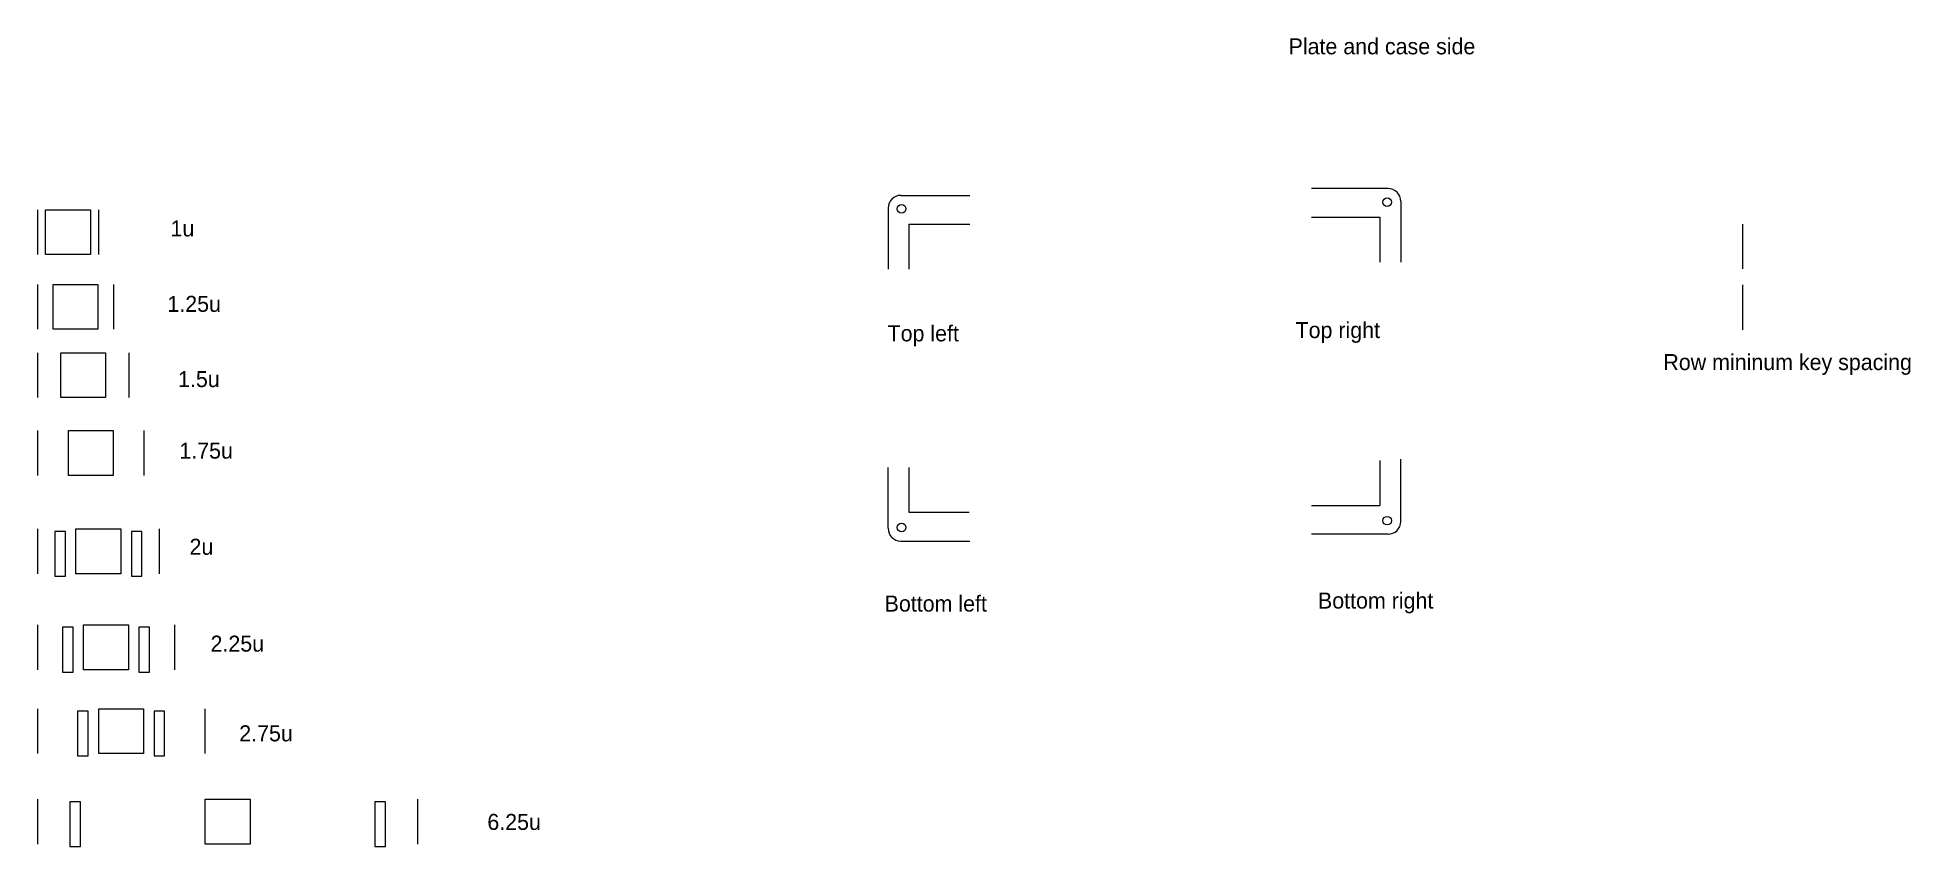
# Model space of a CAD drawing. Header units: millimetres. Extents: x -742 to 1487, y -1115 to 638.
# Drawn here: x 73 to 658, y -197 to 55 of the extents above; entities that cross this region are included whole.
import ezdxf

# ---------------------------------------------------------------- set-up
doc = ezdxf.new("R2010")
doc.units = ezdxf.units.MM
doc.layers.add('Layer_1', color=7, linetype='CONTINUOUS')
doc.layers.add('text', color=4, linetype='CONTINUOUS', plot=False)

msp = doc.modelspace()

# ---------------------------------------------------------------- linework, layer by layer
at = {"layer": 'Layer_1', "linetype": 'ByBlock'}
for p, q in [((342.734, 6.061), (364.234, 6.061)), ((494.942, 8.209), (471.067, 8.209)), ((338.734, 2.061), (338.734, -16.939)), ((498.942, 4.209), (498.942, -14.791)), ((338.734, -97.939), (338.734, -78.939)), ((498.942, -95.791), (498.942, -76.357)), ((342.734, -101.939), (364.234, -101.939)), ((494.942, -99.791), (471.067, -99.791)), ((191.73, -182.615), (191.73, -196.615))]:
    msp.add_line(p, q, dxfattribs=at)
at = {"layer": 'Layer_1', "color": 1, "linetype": 'ByBlock'}
for p, q in [((72.98, 1.599), (72.98, -12.401)), ((91.98, 1.599), (91.98, -12.401)), ((345.234, -2.939), (345.234, -16.939)), ((345.234, -2.939), (364.234, -2.939)), ((471.067, -0.791), (492.442, -0.791)), ((492.442, -0.791), (492.442, -14.842)), ((605.706, -2.908), (605.706, -16.908)), ((605.706, -2.908), (605.706, -16.908)), ((72.98, -21.728), (72.98, -35.728)), ((96.73, -21.728), (96.73, -35.728)), ((605.706, -21.908), (605.706, -35.908)), ((605.706, -21.908), (605.706, -35.908)), ((72.98, -43.118), (72.98, -57.118)), ((101.48, -43.118), (101.48, -57.118)), ((72.98, -67.433), (72.98, -81.433)), ((106.23, -67.433), (106.23, -81.433)), ((345.234, -78.939), (345.234, -92.939)), ((492.442, -76.791), (492.442, -90.791)), ((345.234, -92.939), (364.109, -92.939)), ((471.067, -90.791), (492.442, -90.791)), ((72.98, -98.162), (72.98, -112.162)), ((110.98, -98.162), (110.98, -112.162)), ((72.98, -128.11), (72.98, -142.11)), ((115.73, -128.11), (115.73, -142.11)), ((72.942, -154.309), (72.942, -168.309)), ((125.192, -154.309), (125.192, -168.309)), ((72.98, -182.615), (72.98, -196.615)), ((72.98, -182.615), (72.98, -196.615)), ((191.73, -182.615), (191.73, -196.615))]:
    msp.add_line(p, q, dxfattribs=at)
at = {"layer": 'Layer_1'}
for points in [[(75.48, 1.599), (89.48, 1.599), (89.48, -12.401), (75.48, -12.401), (75.48, 1.599)], [(77.855, -21.728), (91.855, -21.728), (91.855, -35.728), (77.855, -35.728), (77.855, -21.728)], [(80.23, -43.118), (94.23, -43.118), (94.23, -57.118), (80.23, -57.118), (80.23, -43.118)], [(82.605, -67.433), (96.605, -67.433), (96.605, -81.433), (82.605, -81.433), (82.605, -67.433)], [(84.98, -98.162), (98.98, -98.162), (98.98, -112.162), (84.98, -112.162), (84.98, -98.162)], [(87.355, -128.11), (101.355, -128.11), (101.355, -142.11), (87.355, -142.11), (87.355, -128.11)], [(92.067, -154.309), (106.067, -154.309), (106.067, -168.309), (92.067, -168.309), (92.067, -154.309)], [(92.067, -154.309), (106.067, -154.309), (106.067, -168.309), (92.067, -168.309), (92.067, -154.309)], [(125.355, -182.615), (139.355, -182.615), (139.355, -196.615), (125.355, -196.615), (125.355, -182.615)], [(125.355, -182.615), (139.355, -182.615), (139.355, -196.615), (125.355, -196.615), (125.355, -182.615)]]:
    msp.add_lwpolyline(points, dxfattribs=at)
at = {"layer": 'Layer_1', "linetype": 'ByBlock'}
for points in [[(78.38, -98.912), (78.38, -112.912), (81.68, -112.912), (81.68, -98.912)], [(102.28, -98.912), (102.28, -112.912), (105.58, -112.912), (105.58, -98.912)], [(80.755, -128.86), (80.755, -142.86), (84.055, -142.86), (84.055, -128.86)], [(104.655, -128.86), (104.655, -142.86), (107.955, -142.86), (107.955, -128.86)], [(85.467, -155.059), (85.467, -169.059), (88.767, -169.059), (88.767, -155.059)], [(85.467, -155.059), (85.467, -169.059), (88.767, -169.059), (88.767, -155.059)], [(109.367, -155.059), (109.367, -169.059), (112.667, -169.059), (112.667, -155.059)], [(109.367, -155.059), (109.367, -169.059), (112.667, -169.059), (112.667, -155.059)], [(83.055, -183.365), (83.055, -197.365), (86.355, -197.365), (86.355, -183.365)], [(83.055, -183.365), (83.055, -197.365), (86.355, -197.365), (86.355, -183.365)], [(178.355, -183.365), (178.355, -197.365), (181.655, -197.365), (181.655, -183.365)], [(178.355, -183.365), (178.355, -197.365), (181.655, -197.365), (181.655, -183.365)]]:
    msp.add_lwpolyline(points, close=True, dxfattribs=at)
at = {"layer": 'Layer_1'}
for centre in [(342.966, 1.829), (494.71, 3.977), (342.966, -97.707), (494.71, -95.559)]:
    msp.add_circle(centre, 1.35, dxfattribs=at)
for centre, start, end in [((342.734, 2.061), 90, 180), ((494.942, 4.209), 0, 90), ((342.734, -97.939), 180, 270), ((494.942, -95.791), 270, 0)]:
    msp.add_arc(centre, 4, start, end, dxfattribs=at)

# ---------------------------------------------------------------- texts
at = {"layer": 'text', "linetype": 'ByBlock', "char_height": 2.5, "width": 316.787, "attachment_point": 1}
for s, insert in [('{\\H2x;Plate and case side}', (463.876, 55.131)), ('{\\H2x;1u}', (114.519, -1.755)), ('{\\H2x;1.25u}', (113.543, -25.33)), ('{\\H2x;Top left}', (338.574, -34.544)), ('{\\H2x;Top right}', (466.062, -33.516)), ('{\\H2x;Row mininum key spacing}', (580.985, -43.522)), ('{\\H2x;1.5u}', (116.876, -48.836)), ('{\\H2x;1.75u}', (117.281, -71.182)), ('{\\H2x;2u}', (120.464, -101.203)), ('{\\H2x;Bottom left}', (337.66, -118.962)), ('{\\H2x;Bottom right}', (473.065, -118.028)), ('{\\H2x;2.25u}', (127.028, -131.475)), ('{\\H2x;2.75u}', (135.995, -159.499)), ('{\\H2x;6.25u}', (213.521, -187.177))]:
    msp.add_mtext(s, dxfattribs=dict(at, insert=insert))

doc.saveas('drawing.dxf')
